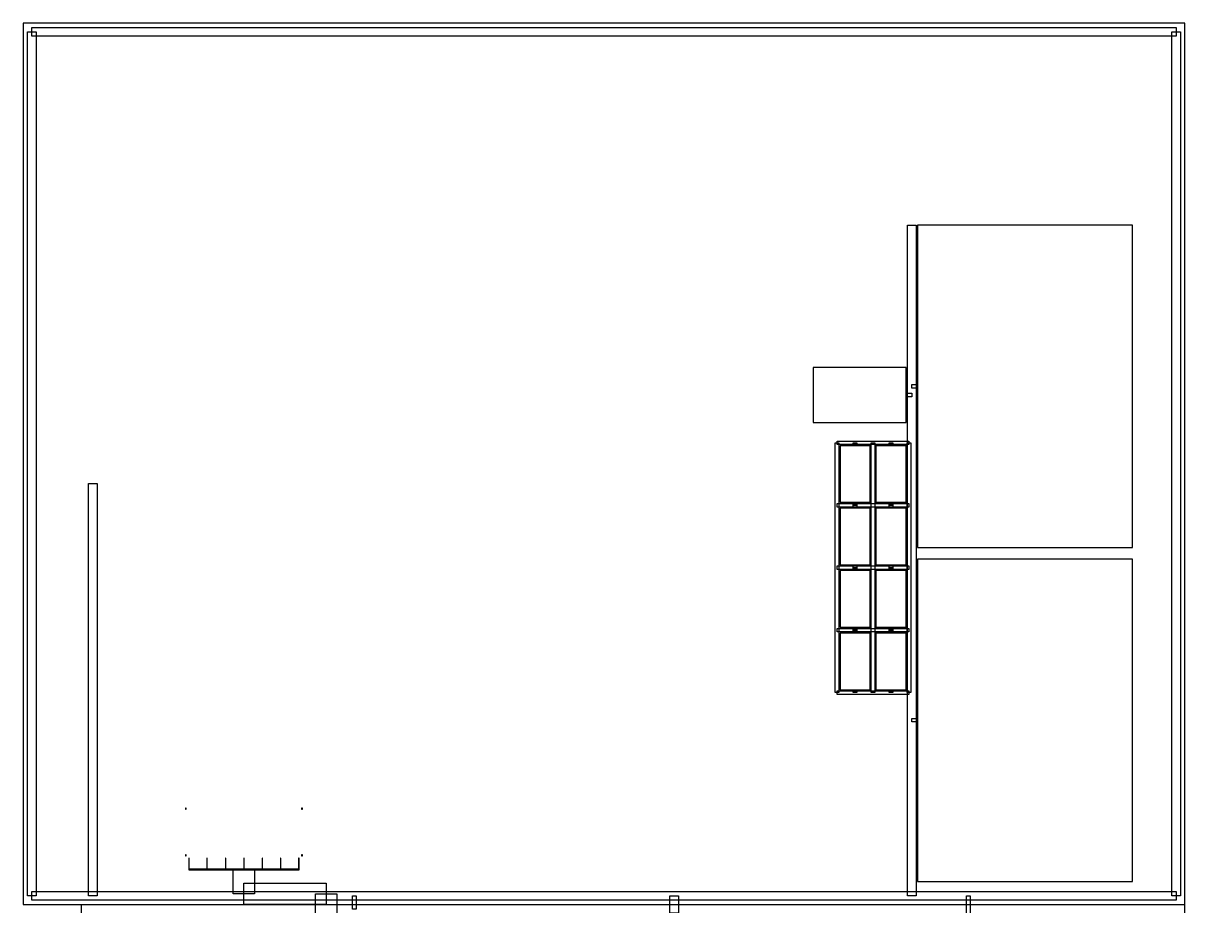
# Model space of a CAD drawing. Header units: metres. Extents: x 0 to 400, y -12 to 500.
# Drawn here: x 0 to 400, y 196.1 to 500 of the extents above; entities that cross this region are included whole.
import ezdxf

# ---------------------------------------------------------------- set-up
doc = ezdxf.new("R2010")
doc.units = ezdxf.units.M
for name, color, linetype in [('ASSUMED_BOUNDARY', 7, 'CONTINUOUS'), ('COURT_FREE_ZONE', 7, 'CONTINUOUS'), ('IFCCOLUMN', 7, 'CONTINUOUS'), ('IFCWALL', 7, 'CONTINUOUS'), ('OUTDOOR_30_ACRES', 7, 'CONTINUOUS'), ('SITE_ROADS', 7, 'CONTINUOUS'), ('SITE_WALKS', 7, 'CONTINUOUS')]:
    doc.layers.add(name, color=color, linetype=linetype)

msp = doc.modelspace()

# ---------------------------------------------------------------- linework, layer by layer
at = {"layer": 'ASSUMED_BOUNDARY'}
msp.add_lwpolyline([(20, 0), (400, 0), (400, 500), (0, 500), (0, 196.485768), (20, 196.485768), (20, 121), (2, 121), (2, 86), (20, 86)], close=True, dxfattribs=at)
at = {"layer": 'COURT_FREE_ZONE'}
for points in [[(308, 319.485768), (382, 319.485768), (382, 430.485768), (308, 430.485768)], [(272, 362.485768), (304, 362.485768), (304, 381.485768), (272, 381.485768)], [(281.2736, 335.007368), (291.6368, 335.007368), (291.6368, 354.514568), (281.2736, 354.514568)], [(293.6368, 335.007368), (304, 335.007368), (304, 354.514568), (293.6368, 354.514568)], [(281.2736, 313.500168), (291.6368, 313.500168), (291.6368, 333.007368), (281.2736, 333.007368)], [(293.6368, 313.500168), (304, 313.500168), (304, 333.007368), (293.6368, 333.007368)], [(308, 204.485768), (382, 204.485768), (382, 315.485768), (308, 315.485768)], [(281.2736, 291.992968), (291.6368, 291.992968), (291.6368, 311.500168), (281.2736, 311.500168)], [(293.6368, 291.992968), (304, 291.992968), (304, 311.500168), (293.6368, 311.500168)], [(281.2736, 270.485768), (291.6368, 270.485768), (291.6368, 289.992968), (281.2736, 289.992968)], [(293.6368, 270.485768), (304, 270.485768), (304, 289.992968), (293.6368, 289.992968)]]:
    msp.add_lwpolyline(points, close=True, dxfattribs=at)
at = {"layer": 'IFCCOLUMN'}
for points in [[(55.84, 229.325764), (56.16, 229.325764), (56.16, 229.645764), (55.84, 229.645764)], [(95.84, 229.325764), (96.16, 229.325764), (96.16, 229.645764), (95.84, 229.645764)], [(55.84, 213.325764), (56.16, 213.325764), (56.16, 213.645764), (55.84, 213.645764)], [(95.84, 213.325764), (96.16, 213.325764), (96.16, 213.645764), (95.84, 213.645764)]]:
    msp.add_lwpolyline(points, close=True, dxfattribs=at)
at = {"layer": 'IFCWALL'}
for points in [[(57, 208.485768), (57.2, 208.485768), (57.2, 212.485768), (57, 212.485768)], [(63.268333, 208.485768), (63.398333, 208.485768), (63.398333, 212.485768), (63.268333, 212.485768)], [(69.601667, 208.485768), (69.731667, 208.485768), (69.731667, 212.485768), (69.601667, 212.485768)], [(75.935, 208.485768), (76.065, 208.485768), (76.065, 212.485768), (75.935, 212.485768)], [(82.268333, 208.485768), (82.398333, 208.485768), (82.398333, 212.485768), (82.268333, 212.485768)], [(88.601667, 208.485768), (88.731667, 208.485768), (88.731667, 212.485768), (88.601667, 212.485768)], [(94.8, 208.485768), (95, 208.485768), (95, 212.485768), (94.8, 212.485768)], [(57, 208.485768), (95, 208.485768), (95, 208.685768), (57, 208.685768)]]:
    msp.add_lwpolyline(points, close=True, dxfattribs=at)
at = {"layer": 'OUTDOOR_30_ACRES'}
msp.add_lwpolyline([(0, 196.485768), (400, 196.485768), (400, 500), (0, 500)], close=True, dxfattribs=at)
at = {"layer": 'SITE_ROADS'}
for points in [[(72.3424, 200.2), (72.3424, 208.485768), (79.6576, 208.485768), (79.6576, 200.2)], [(104.3424, 196.5424), (76, 196.5424), (76, 203.8576), (104.3424, 203.8576)], [(100.6848, 14), (100.6848, 200.2), (108, 200.2), (108, 14)]]:
    msp.add_lwpolyline(points, close=True, dxfattribs=at)
at = {"layer": 'SITE_WALKS'}
for points in [[(1.5, 199.485768), (1.5, 497), (4.5, 497), (4.5, 199.485768)], [(3, 498.5), (397, 498.5), (397, 495.5), (3, 495.5)], [(398.5, 497), (398.5, 199.485768), (395.5, 199.485768), (395.5, 497)], [(304.5, 199.485768), (304.5, 430.485768), (307.5, 430.485768), (307.5, 199.485768)], [(306, 371.375768), (304, 371.375768), (304, 372.595768), (306, 372.595768)], [(306, 375.595768), (308, 375.595768), (308, 374.375768), (306, 374.375768)], [(280.2736, 356.124568), (305, 356.124568), (305, 354.904568), (280.2736, 354.904568)], [(279.6636, 269.485768), (279.6636, 355.514568), (280.8836, 355.514568), (280.8836, 269.485768)], [(287.0652, 355.514568), (287.0652, 354.514568), (285.8452, 354.514568), (285.8452, 355.514568)], [(292.0268, 269.485768), (292.0268, 355.514568), (293.2468, 355.514568), (293.2468, 269.485768)], [(299.4284, 355.514568), (299.4284, 354.514568), (298.2084, 354.514568), (298.2084, 355.514568)], [(304.39, 269.485768), (304.39, 355.514568), (305.61, 355.514568), (305.61, 269.485768)], [(22.5, 199.485768), (22.5, 341.485768), (25.5, 341.485768), (25.5, 199.485768)], [(280.2736, 334.617368), (305, 334.617368), (305, 333.397368), (280.2736, 333.397368)], [(285.8452, 334.007368), (285.8452, 335.007368), (287.0652, 335.007368), (287.0652, 334.007368)], [(287.0652, 334.007368), (287.0652, 333.007368), (285.8452, 333.007368), (285.8452, 334.007368)], [(298.2084, 334.007368), (298.2084, 335.007368), (299.4284, 335.007368), (299.4284, 334.007368)], [(299.4284, 334.007368), (299.4284, 333.007368), (298.2084, 333.007368), (298.2084, 334.007368)], [(280.2736, 313.110168), (305, 313.110168), (305, 311.890168), (280.2736, 311.890168)], [(285.8452, 312.500168), (285.8452, 313.500168), (287.0652, 313.500168), (287.0652, 312.500168)], [(287.0652, 312.500168), (287.0652, 311.500168), (285.8452, 311.500168), (285.8452, 312.500168)], [(298.2084, 312.500168), (298.2084, 313.500168), (299.4284, 313.500168), (299.4284, 312.500168)], [(299.4284, 312.500168), (299.4284, 311.500168), (298.2084, 311.500168), (298.2084, 312.500168)], [(280.2736, 291.602968), (305, 291.602968), (305, 290.382968), (280.2736, 290.382968)], [(285.8452, 290.992968), (285.8452, 291.992968), (287.0652, 291.992968), (287.0652, 290.992968)], [(287.0652, 290.992968), (287.0652, 289.992968), (285.8452, 289.992968), (285.8452, 290.992968)], [(298.2084, 290.992968), (298.2084, 291.992968), (299.4284, 291.992968), (299.4284, 290.992968)], [(299.4284, 290.992968), (299.4284, 289.992968), (298.2084, 289.992968), (298.2084, 290.992968)], [(280.2736, 270.095768), (305, 270.095768), (305, 268.875768), (280.2736, 268.875768)], [(285.8452, 269.485768), (285.8452, 270.485768), (287.0652, 270.485768), (287.0652, 269.485768)], [(298.2084, 269.485768), (298.2084, 270.485768), (299.4284, 270.485768), (299.4284, 269.485768)], [(306, 260.595768), (308, 260.595768), (308, 259.375768), (306, 259.375768)], [(3, 200.985768), (397, 200.985768), (397, 197.985768), (3, 197.985768)], [(113.39, 194.885768), (113.39, 199.485768), (114.61, 199.485768), (114.61, 194.885768)], [(222.7, 193.5), (222.7, 199.485768), (225.7, 199.485768), (225.7, 193.5)], [(324.89, 189.311216), (324.89, 199.485768), (326.11, 199.485768), (326.11, 189.311216)]]:
    msp.add_lwpolyline(points, close=True, dxfattribs=at)

doc.saveas('drawing.dxf')
